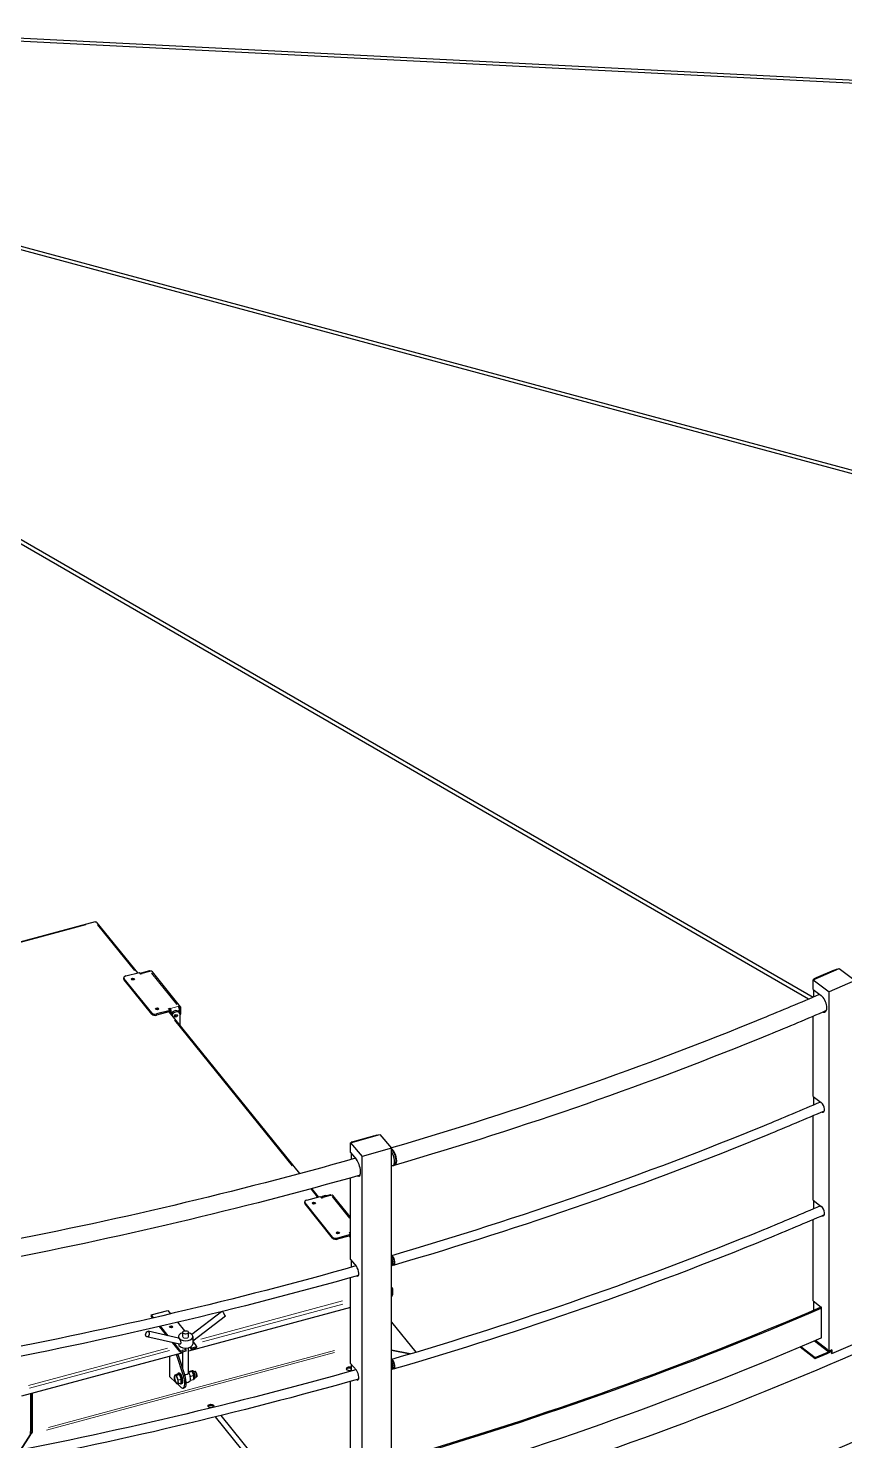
# Model space of a CAD drawing. Header units: millimetres. Extents: x 0 to 89100, y 0 to 63000.
# Drawn here: x 82131 to 83818, y 47537 to 50454 of the extents above; entities that cross this region are included whole.
import ezdxf

# ---------------------------------------------------------------- set-up
doc = ezdxf.new("R2010")
doc.units = ezdxf.units.MM
doc.header["$LTSCALE"] = 150
doc.layers.add('Visible', color=7, linetype='Continuous', lineweight=25)
doc.layers.add('Visible Narrow', color=7, linetype='Continuous', lineweight=18)

msp = doc.modelspace()

# ---------------------------------------------------------------- linework, layer by layer
at = {"layer": 'Visible'}
for p, q in [((85925.68, 50234.26), (80469.19, 50509.87)), ((80470.24, 50516.77), (85929.23, 50241.03)), ((85043.28, 49207.63), (80438.07, 50447.45)), ((80443.14, 50453.73), (85050.43, 49213.35)), ((83743.01, 48448.61), (80371.85, 50394.95)), ((80380.33, 50399.85), (83752.75, 48452.78)), ((82268.88, 48608.02), (81860.19, 48497.99)), ((82357.11, 48503.05), (82273.55, 48606.51)), ((83752.58, 48488.76), (83806.46, 48512.24)), ((83806.46, 48512.24), (83839.44, 48487.01)), ((82328.3, 48490.08), (82328.3, 48492.53)), ((82386.06, 48420.06), (82329.01, 48490.7)), ((82386.06, 48417.61), (82329.01, 48488.25)), ((82332.63, 48496.46), (82360.5, 48503.96)), ((82363.67, 48500.03), (82360.5, 48503.96)), ((82366.39, 48500.77), (82363.67, 48500.03)), ((82381.19, 48507.02), (82364.2, 48502.45)), ((82365.76, 48501.55), (82366.39, 48500.77)), ((82445.74, 48432.79), (82387.42, 48505)), ((83752.58, 48488.76), (83785.57, 48463.53)), ((83752.58, 48468.55), (83752.58, 48488.76)), ((83758.7, 48492.3), (83753.32, 48489.96)), ((83754.05, 48489.4), (83753.32, 48489.96)), ((83753.32, 48489.96), (83753.32, 48489.08)), ((83795.82, 48508.48), (83758.7, 48492.3)), ((83839.44, 48487.01), (83785.57, 48463.53)), ((83795.82, 48508.48), (83801.2, 48510.83)), ((83801.93, 48510.27), (83801.2, 48510.83)), ((83752.58, 48468.55), (83769.08, 48455.94)), ((83753.32, 48467.99), (83753.32, 48453.02)), ((83785.57, 47721.95), (83785.57, 48463.53)), ((82423.9, 48425.47), (82396.03, 48417.97)), ((82420.73, 48429.39), (82423.44, 48430.13)), ((82423.9, 48425.47), (82420.73, 48429.39)), ((82423.44, 48427.68), (82422.35, 48427.38)), ((82423.44, 48430.13), (82424.08, 48429.34)), ((82423.44, 48427.68), (82423.44, 48430.13)), ((82424.08, 48426.89), (82423.44, 48427.68)), ((82423.9, 48423.02), (82423.9, 48425.47)), ((82443.61, 48420.31), (82443.61, 48425.88)), ((82443.79, 48420.07), (82443.79, 48429.75)), ((82446.51, 48417.62), (82446.51, 48430.48)), ((82423.9, 48423.02), (82396.03, 48415.52)), ((82692.08, 48088.31), (82422.13, 48422.55)), ((82425.35, 48418.56), (82425.35, 48422.87)), ((82426.61, 48421.3), (82426.61, 48418.81)), ((82441.68, 48422.71), (82443.58, 48420.35)), ((82444.81, 48417.16), (82446.51, 48417.62)), ((82444.83, 48394.44), (82444.83, 48416.6)), ((83752.58, 48247.49), (83752.58, 48413.31)), ((83752.58, 48247.49), (83769.08, 48234.87)), ((83753.32, 48246.93), (83753.32, 48229.96)), ((83752.58, 48033.16), (83752.58, 48207.7)), ((82796.66, 48151.88), (82857.13, 48169.21)), ((82846.05, 48166.61), (82804.4, 48154.68)), ((82846.05, 48166.61), (82852.1, 48168.35)), ((82852.5, 48167.88), (82852.1, 48168.35)), ((82857.13, 48169.21), (82881.46, 48140.89)), ((82796.66, 48151.88), (82821, 48123.57)), ((82796.66, 48131.67), (82796.66, 48151.88)), ((82804.4, 48154.68), (82798.35, 48152.95)), ((82798.75, 48152.48), (82798.35, 48152.95)), ((82798.35, 48152.95), (82798.35, 48152.37)), ((82881.46, 48140.89), (82821, 48123.57)), ((82881.46, 47399.31), (82881.46, 48140.89)), ((82796.66, 48131.67), (82808.83, 48117.52)), ((82798.35, 48129.71), (82798.35, 48117.52)), ((82821, 47381.98), (82821, 48123.57)), ((82889.4, 48109.26), (82888.89, 48108.67)), ((82888.9, 48108.68), (82889.35, 48108.81)), ((82796.66, 47910.61), (82796.66, 48079.42)), ((82730.81, 48040.36), (82716.97, 48057.49)), ((82702, 48027.39), (82702, 48029.84)), ((82759.76, 47957.37), (82702.71, 48028.01)), ((82759.76, 47954.92), (82702.71, 48025.56)), ((82706.33, 48033.77), (82734.2, 48041.27)), ((82737.37, 48037.34), (82734.2, 48041.27)), ((82740.09, 48038.08), (82737.37, 48037.34)), ((82754.89, 48044.33), (82737.9, 48039.76)), ((82739.46, 48038.86), (82740.09, 48038.08)), ((82796.66, 47998.3), (82761.12, 48042.31)), ((83752.58, 48033.16), (83769.08, 48020.54)), ((83753.32, 48032.6), (83753.32, 48015.63)), ((83752.58, 47825.56), (83752.58, 47993.37)), ((82796.66, 47962.53), (82769.73, 47955.28)), ((82796.66, 47960.08), (82769.73, 47952.83)), ((82794.43, 47966.7), (82796.66, 47967.31)), ((82796.66, 47963.94), (82794.43, 47966.7)), ((82796.66, 47958.83), (82795.83, 47959.86)), ((82796.66, 47964.86), (82796.05, 47964.69)), ((82796.66, 47910.61), (82808.83, 47896.45)), ((82798.35, 47908.64), (82798.35, 47894.85)), ((82882.32, 47916.5), (82881.46, 47916.67)), ((82882.02, 47916.56), (82882.42, 47916.68)), ((82886.66, 47901.66), (82885.7, 47900.73)), ((82886.44, 47901.44), (82886.84, 47901.56)), ((82796.66, 47696.28), (82796.66, 47873.42)), ((82883.39, 47851.45), (82881.46, 47853.83)), ((82881.73, 47847.24), (82882.39, 47846.42)), ((82881.79, 47846.26), (82882.39, 47846.42)), ((82881.93, 47849.17), (82883.97, 47849.72)), ((82881.93, 47849.17), (82882.21, 47848.82)), ((82882.21, 47848.82), (82884.25, 47849.37)), ((82882.21, 47848.82), (82882.21, 47846.65)), ((82882.39, 47846.42), (82882.39, 47834.79)), ((82884.25, 47849.37), (82883.97, 47849.72)), ((82884.25, 47837.74), (82884.25, 47849.37)), ((82796.66, 47811.71), (82462.1, 47721.64)), ((82882.39, 47834.79), (82881.46, 47834.54)), ((82882.39, 47837.24), (82884.25, 47837.74)), ((83752.58, 47825.56), (83769.3, 47812.78)), ((83753.32, 47825), (83753.32, 47806.15)), ((83766.87, 47811.98), (83766.87, 47814.63)), ((83768.67, 47813.26), (83768.67, 47812.75)), ((83769.3, 47812.78), (83769.3, 47748.48)), ((82385.22, 47796.71), (82419.21, 47805.86)), ((82385.22, 47796.71), (82385.22, 47793.65)), ((82390.2, 47790.54), (82385.22, 47796.71)), ((82388.12, 47790.06), (82385.22, 47793.65)), ((82419.21, 47805.86), (82425.03, 47798.64)), ((82468.63, 47756.47), (82530.36, 47803.25)), ((82471.1, 47743.29), (82538.7, 47794.51)), ((82441.63, 47748.76), (82378.41, 47762.63)), ((82417.13, 47754.13), (82402.21, 47772.61)), ((82420.14, 47753.48), (82404.3, 47773.09)), ((82439.1, 47781.23), (82453.49, 47763.41)), ((82450.1, 47751.72), (82450.1, 47760.29)), ((82462.1, 47751.72), (82462.1, 47760.29)), ((82881.46, 47781.78), (82931.93, 47719.31)), ((82443.76, 47736.01), (82375.84, 47750.91)), ((82444.17, 47720.65), (82429.19, 47739.21)), ((82444.17, 47723.72), (82432.2, 47738.55)), ((82441.1, 47751.72), (82441.1, 47748.88)), ((82441.1, 47736.59), (82441.1, 47736.41)), ((82456.64, 47724.68), (82449.16, 47722.67)), ((82454.1, 47727.82), (82456.64, 47724.68)), ((82456.64, 47724.68), (82456.64, 47721.62)), ((82462.1, 47676.92), (82462.1, 47728.47)), ((82468.87, 47724.91), (82465.16, 47729.51)), ((82468.87, 47727.98), (82466.91, 47730.4)), ((82476.35, 47729.99), (82468.87, 47727.98)), ((82468.87, 47727.98), (82468.87, 47724.91)), ((82476.35, 47726.93), (82468.87, 47724.91)), ((82471.1, 47751.72), (82471.1, 47736.41)), ((82471.1, 47741.61), (82478.16, 47732.87)), ((82478.51, 47731.95), (82478.51, 47728.89)), ((83725.48, 47730.38), (83756.82, 47706.41)), ((83727.02, 47731.03), (83756.82, 47708.25)), ((83755.4, 47743.11), (83784.95, 47720.51)), ((83781.5, 47725.06), (83757, 47743.8)), ((83769.3, 47748.48), (83768.8, 47748.86)), ((83781.5, 47725.06), (83785.57, 47721.95)), ((83790.96, 47724.3), (83785.57, 47721.95)), ((83790.96, 47716.95), (83834.06, 47735.73)), ((83790.96, 47724.3), (83790.96, 47716.95)), ((82450.1, 47718.41), (82117.18, 47628.78)), ((82422.74, 47711.04), (82422.74, 47669.36)), ((82451.58, 47670.76), (82436.96, 47714.87)), ((82439.68, 47715.6), (82454.29, 47671.49)), ((82456.64, 47721.62), (82449.16, 47719.61)), ((82450.1, 47684.16), (82450.1, 47719.86)), ((82796.66, 47696.28), (82808.83, 47682.12)), ((82881.46, 47723.98), (82920.26, 47715.82)), ((82920.26, 47715.82), (82881.46, 47723.98)), ((82882.32, 47702.17), (82881.46, 47702.34)), ((82882.42, 47702.35), (82882.02, 47702.23)), ((83756.82, 47708.25), (83781.36, 47718.94)), ((83756.82, 47706.41), (83781.36, 47717.11)), ((83756.82, 47708.25), (83756.82, 47706.41)), ((83781.36, 47718.94), (83784.95, 47720.51)), ((83781.36, 47717.11), (83786.74, 47719.45)), ((83784.95, 47722.43), (83784.95, 47720.51)), ((83786.74, 47722.46), (83786.74, 47719.45)), ((83789.6, 47723.71), (83789.6, 47717.99)), ((83790.96, 47716.95), (83789.6, 47717.99)), ((82422.74, 47669.36), (82435.97, 47657.11)), ((82439.6, 47673.86), (82433.65, 47672.26)), ((82443.4, 47672.75), (82437.46, 47671.15)), ((82439.6, 47673.86), (82443.4, 47672.75)), ((82442.64, 47676.46), (82440.6, 47675.91)), ((82441.26, 47673.43), (82441.17, 47673.41)), ((82443.4, 47672.75), (82446.92, 47663.83)), ((82462.1, 47679.68), (82464.9, 47680.43)), ((82462.32, 47678.3), (82468.57, 47679.98)), ((82465.99, 47669.66), (82472.24, 47671.34)), ((82469.27, 47680.98), (82466.95, 47680.35)), ((82475.27, 47679.81), (82472.8, 47679.14)), ((82478.39, 47668.22), (82475.92, 47667.56)), ((82476.88, 47679.09), (82476.11, 47679.6)), ((82479.42, 47669.66), (82479.01, 47668.83)), ((82798.35, 47694.31), (82798.35, 47680.52)), ((82886.66, 47687.33), (82885.7, 47686.4)), ((82886.84, 47687.23), (82886.44, 47687.11)), ((82438.44, 47654.82), (82446.98, 47646.92)), ((82440.69, 47654.41), (82446.63, 47656.01)), ((82440.98, 47662.23), (82446.92, 47663.83)), ((82448.49, 47654.73), (82446.45, 47654.19)), ((82446.92, 47663.83), (82446.63, 47656.01)), ((82453.74, 47646.05), (82451.02, 47645.32)), ((82465.99, 47661.47), (82472.24, 47663.15)), ((82473.79, 47664.2), (82472.36, 47663.82)), ((82796.66, 47488.68), (82796.66, 47659.09)), ((82135.64, 47633.75), (82135.64, 47556.01)), ((82138.36, 47634.48), (82138.36, 47556.74)), ((82138.36, 47556.74), (82138.36, 47634.48)), ((82139.63, 47555.17), (82139.63, 47634.82)), ((82644.38, 47429.43), (82518.02, 47585.88)), ((82529.07, 47588.6), (82655.3, 47432.3)), ((82114.99, 47517.21), (82135.46, 47549.69)), ((82135.46, 47549.69), (82114.99, 47517.21)), ((82138.24, 47554.68), (82138.13, 47554.65))]:
    msp.add_line(p, q, dxfattribs=at)
msp.add_arc((82456.1, 47668.43), 12, 274.96853, 319.54091, dxfattribs=at)
for centre, major_axis, ratio, start_param, end_param in [((80147.07, 50348.97), (-6187.5, 0), 0.5773503, 6.0985564, 9.6081897), ((80147.07, 50348.97), (6112.5, 0), 0.5773503, 3.3458491, 6.2831853), ((82270.05, 48603.68), (-1.17, 4.35), 0.3450664, 5.6206309, 6.2831853), ((82270.05, 48603.68), (3.5, 2.83), 0.7399972, 0, 1.03209), ((82335.8, 48492.53), (-7.5, 0), 0.5773503, 5.1487213, 6.7195176), ((82335.8, 48490.08), (-7.5, 0), 0.5773503, 0, 0.4363323), ((82347.27, 48487.67), (3.37, 0), 0.5773503, 0.6796738, 2.4619188), ((82347.27, 48487.67), (-3.37, 0), 0.5773503, 3.8212665, 5.6035115), ((82365.76, 48496.65), (-1.56, 5.79), 0.3450664, 5.6206309, 7.0272696), ((82382.75, 48501.23), (-1.56, 5.79), 0.3450664, 5.6206309, 6.2831853), ((82382.75, 48501.23), (4.67, 3.77), 0.7399972, 0, 1.03209), ((83772.97, 48440.63), (-7.79, 17.88), 0.4919458, 6.2433516, 6.4698512), ((83774.77, 48441.41), (-7.79, 17.88), 0.4919458, 0.1527296, 0.1886962), ((83769.08, 48440.02), (7.79, -17.88), 0.4919458, 5.8929657, 8.6997666), ((82397.03, 48426.06), (3.37, 0), 0.5773503, 0.6796738, 2.4619188), ((82397.03, 48426.06), (-3.37, 0), 0.5773503, 3.8212665, 5.6035115), ((82424.08, 48424.44), (1.56, -5.79), 0.3450664, 0.908242, 2.4790383), ((82424.08, 48424.44), (-0.78, 2.9), 0.3450664, 4.0498346, 5.6206309), ((82434.09, 48416.58), (7.59, 6.13), 0.7399972, 0, 2.1771712), ((82441.07, 48429.02), (4.67, 3.77), 0.7399972, 5.744479, 7.3152753), ((82441.07, 48429.02), (-1.56, 5.79), 0.3450664, 4.0498346, 5.6206309), ((82441.07, 48429.02), (2.33, 1.88), 0.7399972, 5.744479, 6.7984136), ((82392.86, 48421.89), (-7.5, 0), 0.5773503, 0.4363323, 2.0071286), ((82392.86, 48419.44), (7.5, 0), 0.5773503, 3.577925, 5.1487213), ((82435.99, 48414.23), (7.59, 6.13), 0.7399972, 5.744479, 8.4603565), ((82434.09, 48416.58), (-2.63, -2.12), 0.7399972, 0.6509686, 2.4906241), ((82434.09, 48416.58), (2.63, 2.12), 0.7399972, 3.7925612, 5.6322167), ((83770.87, 48440.8), (7.79, -17.88), 0.4919458, 5.894189, 6.1809055), ((83772.97, 48440.63), (7.79, -17.88), 0.4919458, 5.7767297, 5.9253699), ((83774.77, 48441.41), (7.79, -17.88), 0.4919458, 5.777603, 5.8917337), ((83769.08, 48225.69), (4.49, -10.31), 0.4919458, 5.8100788, 8.6997666), ((83770.87, 48226.47), (4.49, -10.31), 0.4919458, 5.8117872, 6.1052722), ((83772.97, 48226.3), (-4.49, 10.31), 0.4919458, 2.5029708, 2.6589948), ((83774.77, 48227.08), (4.49, -10.31), 0.4919458, 5.6457385, 5.6474737), ((82883.96, 48123.25), (5.08, -17.38), 0.3689833, 5.9083142, 9.064067), ((82883.96, 48123.25), (-4.4, 15.04), 0.3689833, 3.1671681, 5.9726306), ((82883.96, 48123.25), (-4.31, 14.76), 0.3686676, 3.3737583, 5.9804146), ((82879.27, 48121.88), (5.07, -17.39), 0.3683517, 0, 2.2001008), ((82812.86, 48101.78), (-5.37, 18.75), 0.3629307, 0.1354306, 0.2050825), ((82808.83, 48101.6), (5.37, -18.75), 0.3629307, 5.8943214, 8.7565491), ((82810.85, 48102.17), (5.37, -18.75), 0.3629307, 5.8954267, 6.1345146), ((82812.86, 48101.78), (5.37, -18.75), 0.3629307, 5.7847029, 5.9155847), ((82814.87, 48102.36), (5.37, -18.75), 0.3629307, 5.7854929, 5.7872919), ((82709.5, 48029.84), (-7.5, 0), 0.5773503, 5.1487213, 6.7195176), ((82709.5, 48027.39), (-7.5, 0), 0.5773503, 0, 0.4363323), ((82720.97, 48024.98), (3.37, 0), 0.5773503, 0.6796738, 2.4619188), ((82720.97, 48024.98), (-3.37, 0), 0.5773503, 3.8212665, 5.6035115), ((80147.07, 50529.62), (6112.5, 0), 0.5773503, 5.1497029, 5.4968055), ((82742.5, 48034.73), (7.59, 6.13), 0.7399972, 0.3663459, 1.8138043), ((82739.46, 48033.96), (-1.56, 5.79), 0.3450664, 5.6206309, 7.0272696), ((82756.45, 48038.54), (-1.56, 5.79), 0.3450664, 5.6206309, 6.2831853), ((82756.45, 48038.54), (4.67, 3.77), 0.7399972, 0, 1.03209), ((83769.08, 48011.36), (4.49, -10.31), 0.4919458, 5.8100788, 8.6997666), ((83770.87, 48012.14), (4.49, -10.31), 0.4919458, 5.8117872, 6.1052722), ((83772.97, 48011.97), (-4.49, 10.31), 0.4919458, 2.5029708, 2.6589948), ((83774.77, 48012.75), (4.49, -10.31), 0.4919458, 5.6457385, 5.6474737), ((82766.56, 47959.2), (-7.5, 0), 0.5773503, 0.4363323, 2.0071286), ((82770.73, 47963.37), (3.37, 0), 0.5773503, 0.6796738, 2.4619188), ((82770.73, 47963.37), (-3.37, 0), 0.5773503, 3.8212665, 5.6035115), ((82766.56, 47956.75), (7.5, 0), 0.5773503, 3.577925, 5.1487213), ((82883.96, 47908.92), (2.83, -9.68), 0.3689833, 5.7652124, 9.3332543), ((82879.27, 47907.55), (2.83, -9.68), 0.3683517, 0, 1.9692558), ((82883.96, 47908.92), (-2.27, 7.77), 0.3689833, 3.097838, 6.3256148), ((82883.96, 47908.92), (-2.21, 7.56), 0.3686676, 3.3347208, 6.0900571), ((82808.83, 47887.26), (3.1, -10.81), 0.3629307, 5.8116584, 8.7565491), ((82810.85, 47887.84), (3.1, -10.81), 0.3629307, 5.8132182, 6.0235298), ((82812.86, 47887.45), (-3.1, 10.81), 0.3629307, 2.5138874, 2.55284), ((82879.89, 47848.62), (3.5, 2.83), 0.7399972, 5.744479, 6.9191544), ((82879.89, 47848.62), (1.75, 1.41), 0.7399972, 5.744479, 6.433789), ((82879.89, 47848.62), (1.17, -4.35), 0.3450664, 0.908242, 1.5045014), ((80147.07, 50612.29), (6052.12, 0), 0.5773503, 5.1827013, 5.3539803), ((82535.07, 47799.29), (3.62, -4.78), 0.0281266, 0, 2.6827189), ((80147.07, 50612.29), (6055.87, 0), 0.5773503, 5.1827013, 5.3535605), ((82425.99, 47768.79), (3.37, 0), 0.5773503, 0.9037852, 2.2378075), ((82425.99, 47768.79), (-3.37, 0), 0.5773503, 4.0453778, 5.3794001), ((82456.1, 47751.72), (15, 0), 0.5773503, 1.9823132, 7.4424648), ((82456.1, 47736.41), (15, 0), 0.5773503, 3.1415927, 6.2831853), ((82474.76, 47731.95), (3.75, 0), 0.5773503, 5.1487213, 6.7195176), ((82474.76, 47728.89), (3.75, 0), 0.5773503, 5.1487213, 6.2831853), ((80147.07, 50551.05), (6055.87, 0), 0.5773503, 5.1827013, 5.3535605), ((82447.57, 47724.63), (-3.75, 0), 0.5773503, 0.4363323, 2.0071286), ((82447.57, 47721.57), (-3.75, 0), 0.5773503, 0.4363323, 2.0071286), ((82883.96, 47694.59), (2.83, -9.68), 0.3689833, 5.7652124, 9.3332543), ((82879.27, 47693.22), (2.83, -9.68), 0.3683517, 0, 1.9692558), ((82883.96, 47694.59), (-2.27, 7.77), 0.3689833, 3.097838, 6.3256148), ((82883.96, 47694.59), (2.21, -7.56), 0.3686676, 0.1931282, 2.9484645), ((82443.52, 47665.05), (2.92, -10.86), 0.3450664, 5.7234987, 9.9844645), ((82443.52, 47665.05), (-2.26, 8.38), 0.3450664, 5.8373987, 6.2831853), ((82445.56, 47665.6), (2.92, -10.86), 0.3450664, 0, 3.1415927), ((82443.52, 47665.05), (-2.26, 8.38), 0.3450664, 4.5064882, 5.5509766), ((82445.56, 47665.6), (5.46, -20.28), 0.3450664, 5.7808657, 8.0176067), ((82456.1, 47676.92), (6, 0), 0.5773503, 4.2710431, 6.2831853), ((82448.28, 47666.33), (5.46, -20.28), 0.3450664, 0, 1.7344213), ((82461.87, 47669.99), (2.64, -9.82), 0.3450664, 0.2326277, 2.4272792), ((82476.83, 47674.02), (1.56, -5.79), 0.3450664, 0, 3.1415927), ((82477.51, 47674.2), (1.36, -5.07), 0.3450664, 0.3764786, 2.7651141), ((82793.83, 47685.37), (-6, 0), 0.5773503, 3.8576225, 8.7087482), ((82793.83, 47682.92), (-6, 0), 0.5773503, 3.8576225, 5.9218182), ((82808.83, 47672.93), (3.1, -10.81), 0.3629307, 5.8116584, 8.7565491), ((82443.52, 47665.05), (2.26, -8.38), 0.3450664, 0.379182, 1.3007024), ((82810.85, 47673.51), (3.1, -10.81), 0.3629307, 5.8132182, 6.0235298), ((82812.86, 47673.12), (-3.1, 10.81), 0.3629307, 2.5138874, 2.55284), ((82508.34, 47606.06), (6, 0), 0.5773503, 0.3613671, 2.7802255)]:
    msp.add_ellipse(centre, major_axis=major_axis, ratio=ratio, start_param=start_param, end_param=end_param, dxfattribs=at)
for centre, major_axis, ratio in [((82347.27, 48490.12), (-3.37, 0), 0.5773503), ((82397.03, 48428.51), (-3.37, 0), 0.5773503), ((82435.99, 48414.23), (-2.63, -2.12), 0.7399972), ((82720.97, 48027.43), (-3.37, 0), 0.5773503), ((82770.73, 47965.82), (-3.37, 0), 0.5773503), ((82377.12, 47756.77), (-1.29, -5.86), 0.5785522), ((82425.99, 47771.85), (-3.37, 0), 0.5773503), ((82456.1, 47760.29), (-6, 0), 0.5773503), ((82436.72, 47663.22), (2.26, -8.38), 0.3450664), ((82508.34, 47608.51), (6, 0), 0.5773503)]:
    msp.add_ellipse(centre, major_axis=major_axis, ratio=ratio, dxfattribs=at)
for points, knots in [([(83765.84, 48458.41), (83726.53, 48441.45), (83686.85, 48424.76), (83403.53, 48308.59), (83147.36, 48219.24), (82881.12, 48141.29)], [4.91092087, 4.91092087, 4.91092087, 4.91092087, 4.9352992, 4.9352992, 5.08348962, 5.08348962, 5.08348962, 5.08348962]), ([(83779.61, 48424.9), (83740.28, 48407.93), (83700.59, 48391.24), (83415.35, 48274.29), (83157.24, 48184.31), (82889.04, 48105.87)], [4.91104181, 4.91104181, 4.91104181, 4.91104181, 4.9352992, 4.9352992, 5.08390601, 5.08390601, 5.08390601, 5.08390601]), ([(83767.52, 48236.07), (83728.65, 48219.3), (83689.43, 48202.81), (83405.72, 48086.49), (83148.64, 47996.86), (82881.46, 47918.7)], [4.91123146, 4.91123146, 4.91123146, 4.91123146, 4.9352992, 4.9352992, 5.0838433, 5.0838433, 5.0838433, 5.0838433]), ([(83775.38, 48217.49), (83736.44, 48200.69), (83697.15, 48184.17), (83412.58, 48067.49), (83154.73, 47977.61), (82886.79, 47899.24)], [4.91125737, 4.91125737, 4.91125737, 4.91125737, 4.9352992, 4.9352992, 5.08390601, 5.08390601, 5.08390601, 5.08390601]), ([(82806.78, 48119.9), (82560.49, 48050.23), (82305.95, 47990.25), (81973.81, 47926.82), (81901.67, 47913.91), (81829.13, 47901.77)], [4.35333267, 4.35333267, 4.35333267, 4.35333267, 4.48947876, 4.48947876, 4.52695786, 4.52695786, 4.52695786, 4.52695786]), ([(82888.89, 48108.67), (82888.63, 48108.37), (82888.33, 48108.08), (82887.64, 48107.56), (82887.25, 48107.32), (82886.77, 48107.11), (82886.7, 48107.09), (82886.64, 48107.06)], [0.66848559, 0.66848559, 0.66848559, 0.66848559, 0.76135184, 0.76135184, 0.8542181, 0.8542181, 0.8687655, 0.8687655, 0.8687655, 0.8687655]), ([(82816.37, 48084.96), (82569.12, 48015.03), (82313.64, 47954.84), (81978.36, 47890.81), (81903.95, 47877.51), (81829.13, 47865.05)], [4.35338317, 4.35338317, 4.35338317, 4.35338317, 4.48947876, 4.48947876, 4.52798299, 4.52798299, 4.52798299, 4.52798299]), ([(83767.52, 48021.74), (83728.65, 48004.97), (83689.43, 47988.48), (83405.72, 47872.16), (83148.64, 47782.53), (82881.46, 47704.37)], [4.91123146, 4.91123146, 4.91123146, 4.91123146, 4.9352992, 4.9352992, 5.0838433, 5.0838433, 5.0838433, 5.0838433]), ([(83775.38, 48003.16), (83736.44, 47986.36), (83697.15, 47969.84), (83412.58, 47853.16), (83154.73, 47763.28), (82886.79, 47684.91)], [4.91125737, 4.91125737, 4.91125737, 4.91125737, 4.9352992, 4.9352992, 5.08390601, 5.08390601, 5.08390601, 5.08390601]), ([(82885.7, 47900.73), (82885.54, 47900.57), (82885.35, 47900.41), (82884.93, 47900.13), (82884.7, 47900.01), (82884.22, 47899.81), (82883.96, 47899.73), (82883.63, 47899.68), (82883.56, 47899.66), (82883.49, 47899.66)], [0.70752306, 0.70752306, 0.70752306, 0.70752306, 0.78477432, 0.78477432, 0.86202559, 0.86202559, 0.93927685, 0.93927685, 0.95981434, 0.95981434, 0.95981434, 0.95981434]), ([(82807.89, 47897.54), (82561.71, 47827.94), (82307.3, 47768), (81974.82, 47704.51), (81902.17, 47691.51), (81829.13, 47679.31)], [4.35353066, 4.35353066, 4.35353066, 4.35353066, 4.48947876, 4.48947876, 4.52718565, 4.52718565, 4.52718565, 4.52718565]), ([(82813.37, 47878.12), (82566.6, 47808.36), (82311.63, 47748.29), (81977.35, 47684.46), (81903.45, 47671.24), (81829.13, 47658.85)], [4.353533, 4.353533, 4.353533, 4.353533, 4.48947876, 4.48947876, 4.52775658, 4.52775658, 4.52775658, 4.52775658]), ([(82441.63, 47748.76), (82441.64, 47748.76), (82441.66, 47748.76), (82441.77, 47748.72), (82441.89, 47748.64), (82442.17, 47748.39), (82442.33, 47748.22), (82442.68, 47747.79), (82442.87, 47747.53), (82443.26, 47746.94), (82443.47, 47746.61), (82444.1, 47745.56), (82444.51, 47744.77), (82445.22, 47743.22), (82445.56, 47742.34), (82446.04, 47740.61), (82446.17, 47739.77), (82446.17, 47738.38), (82446.06, 47737.73), (82445.59, 47736.71), (82445.23, 47736.33), (82444.51, 47735.98), (82444.13, 47735.93), (82443.76, 47736.01)], [1.0190175, 1.0190175, 1.0190175, 1.0190175, 1.0403928, 1.0403928, 1.2040053, 1.2040053, 1.3676178, 1.3676178, 1.5312304, 1.5312304, 1.6948429, 1.6948429, 2.0220679, 2.0220679, 2.3786518, 2.3786518, 2.7352357, 2.7352357, 3.0571869, 3.0571869, 3.3791381, 3.3791381, 3.6472257, 3.6472257, 3.6472257, 3.6472257]), ([(82807.89, 47683.21), (82561.71, 47613.61), (82307.3, 47553.67), (81974.82, 47490.18), (81902.17, 47477.18), (81829.13, 47464.98)], [4.35353066, 4.35353066, 4.35353066, 4.35353066, 4.48947876, 4.48947876, 4.52718565, 4.52718565, 4.52718565, 4.52718565]), ([(82473.79, 47664.2), (82474.13, 47664.29), (82474.43, 47664.46), (82474.98, 47664.93), (82475.2, 47665.24), (82475.64, 47666.08), (82475.8, 47666.66), (82475.99, 47668.06), (82476.01, 47668.9), (82475.88, 47670.63), (82475.75, 47671.5), (82475.39, 47673.23), (82475.16, 47674.09), (82474.6, 47675.74), (82474.28, 47676.53), (82473.56, 47678), (82473.17, 47678.66), (82472.28, 47679.84), (82471.79, 47680.34), (82470.93, 47680.82), (82470.67, 47680.93), (82470.03, 47681.07), (82469.64, 47681.08), (82469.27, 47680.98)], [5.3749433, 5.3749433, 5.3749433, 5.3749433, 5.5368448, 5.5368448, 5.7333535, 5.7333535, 6.0548515, 6.0548515, 6.4361808, 6.4361808, 6.7846064, 6.7846064, 7.123119, 7.123119, 7.4618302, 7.4618302, 7.8105875, 7.8105875, 8.1890727, 8.1890727, 8.3390103, 8.3390103, 8.516536, 8.516536, 8.516536, 8.516536]), ([(82883.49, 47685.33), (82883.56, 47685.33), (82883.63, 47685.34), (82883.96, 47685.4), (82884.22, 47685.48), (82884.7, 47685.68), (82884.93, 47685.8), (82885.35, 47686.08), (82885.54, 47686.24), (82885.7, 47686.4)], [0.61098198, 0.61098198, 0.61098198, 0.61098198, 0.63151947, 0.63151947, 0.70877074, 0.70877074, 0.786022, 0.786022, 0.86327327, 0.86327327, 0.86327327, 0.86327327]), ([(82813.37, 47663.79), (82566.6, 47594.03), (82311.63, 47533.96), (81977.35, 47470.13), (81903.45, 47456.91), (81829.13, 47444.52)], [4.353533, 4.353533, 4.353533, 4.353533, 4.48947876, 4.48947876, 4.52775658, 4.52775658, 4.52775658, 4.52775658]), ([(82135.46, 47549.69), (82135.58, 47550.01), (82135.62, 47550.41), (82135.64, 47551.17), (82135.63, 47551.5), (82135.59, 47552.48), (82135.56, 47553.14), (82135.57, 47553.94), (82135.57, 47554.07), (82135.59, 47554.84), (82135.64, 47555.48), (82135.64, 47556.01)], [-1, -1, -1, -1, -0.7795377, -0.7795377, -0.6226663, -0.6226663, -0.3366342, -0.3366342, -0.276727, -0.276727, 0, 0, 0, 0]), ([(82135.46, 47549.69), (82135.73, 47549.98), (82136.1, 47550.31), (82136.79, 47550.93), (82137.09, 47551.2), (82137.94, 47551.98), (82138.48, 47552.53), (82138.96, 47553.22), (82139.04, 47553.34), (82139.44, 47554.03), (82139.63, 47554.64), (82139.63, 47555.17)], [-1, -1, -1, -1, -0.7795377, -0.7795377, -0.6226663, -0.6226663, -0.3366342, -0.3366342, -0.276727, -0.276727, 0, 0, 0, 0]), ([(82138.36, 47556.74), (82138.36, 47555.68), (82138.13, 47554.57), (82137.84, 47553.33), (82137.78, 47553.11), (82137.61, 47552.39), (82137.48, 47551.9), (82137.35, 47551.43)], [0, 0, 0, 0, 0.27672696, 0.27672696, 0.33663418, 0.33663418, 0.47951338, 0.47951338, 0.47951338, 0.47951338]), ([(82138.36, 47556.74), (82138.36, 47555.68), (82138.26, 47554.54), (82137.98, 47553.3), (82137.93, 47553.08), (82137.73, 47552.38), (82137.56, 47551.91), (82137.38, 47551.46)], [0, 0, 0, 0, 0.27672696, 0.27672696, 0.33663418, 0.33663418, 0.47654052, 0.47654052, 0.47654052, 0.47654052])]:
    msp.add_open_spline(points, degree=3, knots=knots, dxfattribs=at)
for points in [[(82884.35, 48104.5), (82883.39, 48104.22), (82882.42, 48103.94), (82881.46, 48103.66)], [(82882.1, 47897.87), (82881.89, 47897.81), (82881.68, 47897.75), (82881.46, 47897.68)], [(82882.1, 47683.54), (82881.89, 47683.48), (82881.68, 47683.42), (82881.46, 47683.35)]]:
    msp.add_open_spline(points, degree=3, dxfattribs=at)
for points, weights in [([(82433.65, 47672.26), (82432.68, 47668.14), (82433.36, 47664.45)], [1, 1.15470053838, 1]), ([(82437.46, 47671.15), (82434.73, 47671.49), (82433.65, 47672.26)], [1, 1.15470053838, 1]), ([(82440.98, 47662.23), (82438.39, 47666.47), (82437.46, 47671.15)], [1, 1.15470053838, 1]), ([(82462.32, 47678.3), (82462.21, 47678.3), (82462.1, 47678.3)], [1, 1.00289806471, 1.00535356257]), ([(82462.54, 47677.37), (82462.42, 47677.82), (82462.32, 47678.3)], [1.01173010424, 1.0072498726, 1]), ([(82464.9, 47680.43), (82466.32, 47680.43), (82467.18, 47680.33)], [1, 1.0379548493, 1]), ([(82465.99, 47669.66), (82465.62, 47670.23), (82465.3, 47670.76)], [1, 1.00952573396, 1.0142700179]), ([(82465.8, 47668.53), (82465.88, 47669.08), (82465.99, 47669.66)], [1.01404924438, 1.00930663514, 1]), ([(82467.18, 47680.33), (82468.03, 47680.22), (82468.57, 47679.98)], [1, 1.0379548493, 1]), ([(82468.57, 47679.98), (82470, 47677.79), (82470.85, 47675.78)], [1, 1.0379548493, 1]), ([(82470.85, 47675.78), (82471.7, 47673.78), (82472.24, 47671.34)], [1, 1.0379548493, 1]), ([(82472.24, 47671.34), (82472.68, 47669.27), (82472.68, 47667.37)], [1, 1.0379548493, 1]), ([(82472.68, 47667.37), (82472.68, 47665.46), (82472.24, 47663.15)], [1, 1.0379548493, 1]), ([(82433.36, 47664.45), (82434.29, 47659.77), (82436.88, 47655.53)], [1, 1.15470053838, 1]), ([(82436.88, 47655.53), (82437.96, 47654.75), (82440.69, 47654.41)], [1, 1.15470053838, 1]), ([(82440.69, 47654.41), (82440.01, 47658.1), (82440.98, 47662.23)], [1, 1.15470053838, 1]), ([(82465.7, 47661.47), (82465.84, 47661.47), (82465.99, 47661.47)], [1.00691097111, 1.00384500208, 1]), ([(82465.99, 47661.47), (82465.93, 47661.75), (82465.88, 47662.02)], [1, 1.00495555005, 1.00861706381])]:
    msp.add_rational_spline(points, weights, degree=2, dxfattribs=at)
at = {"layer": 'Visible Narrow'}
for p, q in [((82249.59, 48601.84), (81881.31, 48502.69)), ((82350.56, 48507.67), (82274.29, 48602.11)), ((82329.01, 48488.37), (82329.01, 48490.58)), ((82365.76, 48500.64), (82365.76, 48501.5)), ((82381.9, 48505.9), (82366.61, 48501.78)), ((82385.67, 48502.52), (82438.16, 48437.53)), ((83758.74, 48492.28), (83759.4, 48491.77)), ((83796.51, 48507.95), (83795.85, 48508.45)), ((82424.08, 48427.01), (82424.08, 48429.22)), ((82424.93, 48429.57), (82440.22, 48433.69)), ((82439.04, 48424.65), (82443.37, 48425.81)), ((82443.72, 48429.83), (82442.53, 48431.31)), ((82446.37, 48430.45), (82443.93, 48429.79)), ((82386.06, 48419.94), (82386.06, 48417.73)), ((82396.03, 48415.64), (82396.03, 48417.84)), ((82425.41, 48422.79), (82426.55, 48421.38)), ((82426.75, 48421.34), (82429.24, 48422.01)), ((82676.27, 48104.4), (82433.31, 48405.21)), ((82846.43, 48166.17), (82846.07, 48166.59)), ((82804.42, 48154.66), (82804.78, 48154.24)), ((82727.81, 48040.59), (82715.35, 48056.01)), ((82702.71, 48025.68), (82702.71, 48027.89)), ((82739.46, 48037.95), (82739.46, 48038.81)), ((82755.6, 48043.21), (82740.31, 48039.09)), ((82758.46, 48040.95), (82794.65, 47996.14)), ((82796.5, 47955.53), (82793.67, 47959.04)), ((82759.76, 47957.25), (82759.76, 47955.04)), ((82769.73, 47952.95), (82769.73, 47955.15)), ((82881.78, 47846.26), (82881.48, 47846.18)), ((82881.91, 47849.2), (82881.49, 47849.71)), ((82487.38, 47746.62), (82780.38, 47825.5)), ((82780.58, 47819.01), (82491.11, 47741.08)), ((82131.81, 47650.89), (82418.73, 47728.14)), ((82476.35, 47729.84), (82476.35, 47727.08)), ((82422.94, 47722.73), (82133.84, 47644.9)), ((82763.6, 47718.8), (82168.52, 47558.59)), ((82172.48, 47564.02), (82763.81, 47723.22)), ((82444.17, 47723.56), (82444.17, 47720.81)), ((82449.16, 47722.52), (82449.16, 47719.76)), ((83781.36, 47717.2), (83781.36, 47718.85)), ((82454.16, 47671.45), (82451.71, 47670.8)), ((82135.78, 47556.05), (82138.23, 47556.71)), ((82138.43, 47556.66), (82139.57, 47555.25))]:
    msp.add_line(p, q, dxfattribs=at)
for centre, major_axis, ratio, start_param, end_param in [((82883.29, 48123.06), (4.43, -15.17), 0.3686676, 0.3570971, 2.6058643), ((82880.45, 47907.9), (2.39, -8.17), 0.3686676, 0.4197244, 2.1103443), ((82882.78, 47908.58), (-2.39, 8.17), 0.3686676, 3.4661259, 5.8314172), ((82456.1, 47751.72), (-6, 0), 0.5773503, 0, 3.1415927), ((82880.45, 47693.57), (2.39, -8.17), 0.3686676, 0.4197244, 2.1103443), ((82882.78, 47694.25), (2.39, -8.17), 0.3686676, 0.3245332, 2.6898245), ((82471.53, 47672.59), (2.26, -8.39), 0.3450664, 0.1570796, 2.984513)]:
    msp.add_ellipse(centre, major_axis=major_axis, ratio=ratio, start_param=start_param, end_param=end_param, dxfattribs=at)

doc.saveas('drawing.dxf')
